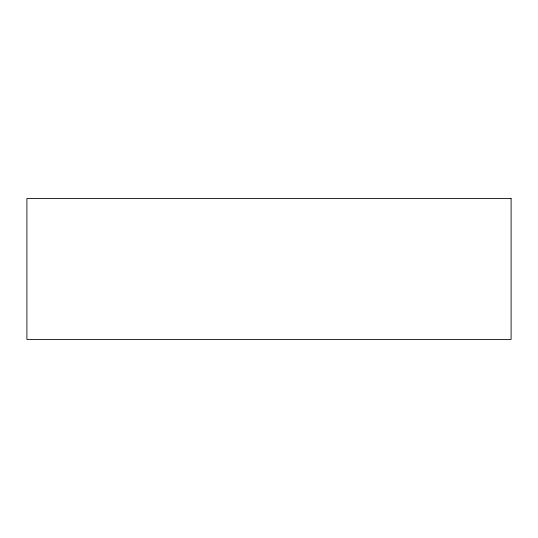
<?xml version="1.0" encoding="UTF-8"?>
<svg xmlns="http://www.w3.org/2000/svg" width="538" height="538" viewBox="0 0 538 538"><rect width="100%" height="100%" fill="white"/><g stroke="black" fill="none" stroke-linecap="round" stroke-linejoin="round"><path stroke-width="0.81" d="M511.1 198.569L26.9 198.569L26.9 339.431L511.1 339.431L511.1 198.569"/></g></svg>
